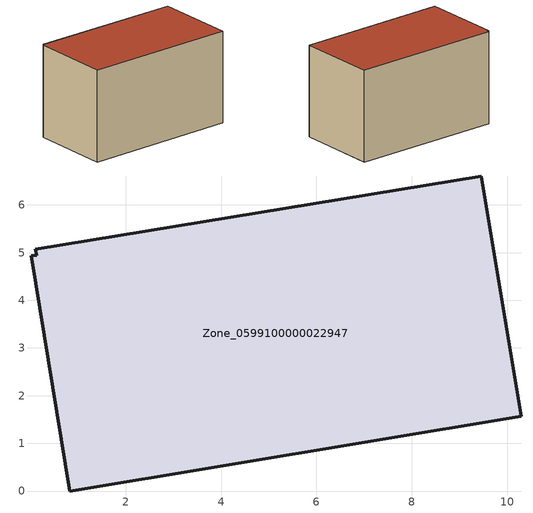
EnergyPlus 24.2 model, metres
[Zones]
Zone_0599100000022947
 floor ground (C_G): 10.3,1.57 0.82,0 0.02,4.93 0.13,4.95 0.11,5.07 9.46,6.61 z0
 wall outside (C_F): 10.3,1.57 9.46,6.61 0.11,5.07 0.13,4.95 0.02,4.93 0.82,0 10.3,1.57 z0:5.84
 roof outside (C_R): 0.82,0 10.3,1.57 9.46,6.61 0.11,5.07 0.13,4.95 0.02,4.93 z5.84
[BUILDING]
Pand.0599100000022947: North Axis=0; Terrain=City; Loads Convergence Tolerance Value=0.04; Temperature Convergence Tolerance Value=0.4; Solar Distribution=FullExterior; Maximum Number of Warmup Days=25; Minimum Number of Warmup Days=1
[Site:Location]
Rotterdam.The.Hague.AP_ZH_NLD Design_Conditions: Latitude=51.96; Longitude=4.45; Time Zone=1; Elevation=-4.5
[SITE:GROUNDTEMPERATURE:BUILDINGSURFACE]
18, 18, 18, 18, 18, 18, 18, 18, 18, 18, 18, 18
[MATERIAL] Thermal Absorptance=0.9; Solar Absorptance=0.7; Visible Absorptance=0.7
Name | Roughness | Thickness | Conductivity | Density | Specific Heat
G.TI.1992-2005 | MediumSmooth | 0.15 | 0.06 | 540 | 1210
F.TI.1992-2005 | Rough | 0.3 | 0.12 | 1920 | 840
R.TI.1992-2005 | MediumRough | 0.2 | 0.08 | 1500 | 1000
[CONSTRUCTION]
C_G: G.TI.1992-2005
C_F: F.TI.1992-2005
C_R: R.TI.1992-2005
[ZONE]
Zone_0599100000022947: Type=1; Multiplier=1; Ceiling Height=Autocalculate; Volume=Autocalculate; Floor Area=autocalculate; Part of Total Floor Area=Yes
[ZONEINFILTRATION:DESIGNFLOWRATE]
Infil_Zone_0599100000022947: Zone or ZoneList or Space or SpaceList=Zone_0599100000022947; Schedule=AlwaysOn; Design Flow Rate Calculation Method=Flow/Area; Flow Rate per Floor Area=0.0015; Constant Term Coefficient=1; Temperature Term Coefficient=0; Velocity Term Coefficient=0; Velocity Squared Term Coefficient=0
[HVACTEMPLATE:ZONE:IDEALLOADSAIRSYSTEM]
Zone_0599100000022947: Maximum Heating Supply Air Temperature=50; Minimum Cooling Supply Air Temperature=13; Maximum Heating Supply Air Humidity Ratio=0.0156; Minimum Cooling Supply Air Humidity Ratio=0.0077; Heating Limit=NoLimit; Cooling Limit=NoLimit; Dehumidification Control Type=ConstantSensibleHeatRatio; Cooling Sensible Heat Ratio=0.7; Dehumidification Setpoint=60; Humidification Control Type=None; Humidification Setpoint=30; Outdoor Air Method=None; Outdoor Air Flow Rate per Person=0.00944; Outdoor Air Flow Rate per Zone Floor Area=0; Outdoor Air Flow Rate per Zone=0; Demand Controlled Ventilation Type=None; Outdoor Air Economizer Type=NoEconomizer; Heat Recovery Type=None; Sensible Heat Recovery Effectiveness=0.7; Latent Heat Recovery Effectiveness=0.65
[ZONECONTROL:THERMOSTAT]
ThermostatControl_Zone_0599100000022947: Zone or ZoneList=Zone_0599100000022947; Control Type Schedule=DualSetpointControlType; Control 1=Thermostat_Zone_0599100000022947; Temperature Difference Between Cutout And Setpoint=0
[THERMOSTATSETPOINT:DUALSETPOINT]
Thermostat_Zone_0599100000022947: Heating Setpoint Temperature Schedule=HeatingSetpoint_Zone_0599100000022947; Cooling Setpoint Temperature Schedule=CoolingSetpoint_Zone_0599100000022947
[SCHEDULE:COMPACT]
HeatingSetpoint_Zone_0599100000022947: Through: 12/31, For: AllDays, Until: 24:00, 21
CoolingSetpoint_Zone_0599100000022947: Through: 12/31, For: AllDays, Until: 24:00, 24
DualSetpointControlType: Through: 12/31, For: AllDays, Until: 24:00, 4
AlwaysOn: Through: 12/31, For: AllDays, Until: 24:00, 1
